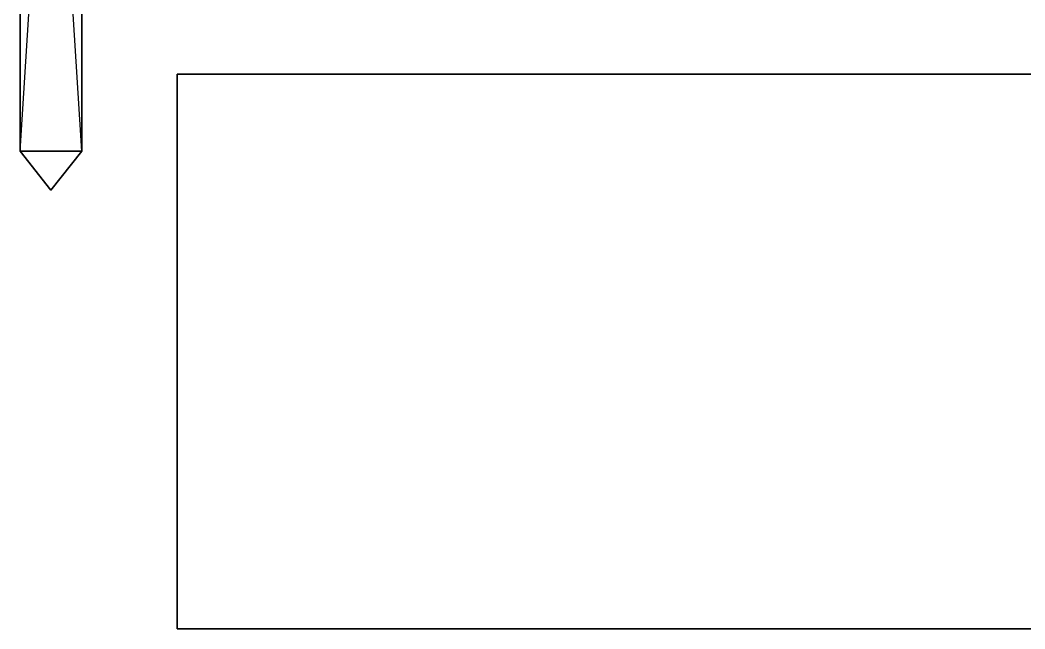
# Model space of a CAD drawing. Extents: x -3564 to 3564, y -219 to 258.
# Drawn here: x -2789.8 to -2469.1, y -218.9 to -24.5 of the extents above; entities that cross this region are included whole.
import ezdxf

# ---------------------------------------------------------------- set-up
doc = ezdxf.new("R2010")
doc.units = 0
doc.layers.add('UB3D', color=1, linetype='CONTINUOUS')

msp = doc.modelspace()

# ---------------------------------------------------------------- linework, layer by layer
at = {"layer": 'UB3D', "color": 254}
for points in [[(-2789.84252, -66.272953, 409.84252), (-2789.84252, -66.272953, 390.15748), (-2789.84252, 245.406811, 409.84252)], [(-2789.84252, -66.272953, 390.15748), (-2789.84252, 245.406811, 409.84252), (-2789.84252, 245.406811, 390.15748)], [(-2789.84252, -66.272953, 390.15748), (-2770.15748, -66.272953, 390.15748), (-2789.84252, 245.406811, 390.15748)], [(-2770.15748, -66.272953, 390.15748), (-2789.84252, 245.406811, 390.15748), (-2770.15748, 245.406811, 390.15748)], [(-2770.15748, -66.272953, 409.84252), (-2789.84252, -66.272953, 409.84252), (-2770.15748, 245.406811, 409.84252)], [(-2789.84252, -66.272953, 409.84252), (-2770.15748, 245.406811, 409.84252), (-2789.84252, 245.406811, 409.84252)], [(-2789.84252, -66.272953, 309.84252), (-2789.84252, -66.272953, 290.15748), (-2789.84252, 245.406811, 309.84252)], [(-2789.84252, -66.272953, 290.15748), (-2789.84252, 245.406811, 309.84252), (-2789.84252, 245.406811, 290.15748)], [(-2789.84252, -66.272953, 290.15748), (-2770.15748, -66.272953, 290.15748), (-2789.84252, 245.406811, 290.15748)], [(-2770.15748, -66.272953, 290.15748), (-2789.84252, 245.406811, 290.15748), (-2770.15748, 245.406811, 290.15748)], [(-2770.15748, -66.272953, 309.84252), (-2789.84252, -66.272953, 309.84252), (-2770.15748, 245.406811, 309.84252)], [(-2789.84252, -66.272953, 309.84252), (-2770.15748, 245.406811, 309.84252), (-2789.84252, 245.406811, 309.84252)], [(-2789.84252, -66.272953, 209.84252), (-2789.84252, -66.272953, 190.15748), (-2789.84252, 245.406811, 209.84252)], [(-2789.84252, -66.272953, 190.15748), (-2789.84252, 245.406811, 209.84252), (-2789.84252, 245.406811, 190.15748)], [(-2789.84252, -66.272953, 190.15748), (-2770.15748, -66.272953, 190.15748), (-2789.84252, 245.406811, 190.15748)], [(-2770.15748, -66.272953, 190.15748), (-2789.84252, 245.406811, 190.15748), (-2770.15748, 245.406811, 190.15748)], [(-2770.15748, -66.272953, 209.84252), (-2789.84252, -66.272953, 209.84252), (-2770.15748, 245.406811, 209.84252)], [(-2789.84252, -66.272953, 209.84252), (-2770.15748, 245.406811, 209.84252), (-2789.84252, 245.406811, 209.84252)], [(-2789.84252, -66.272953, 509.84252), (-2789.84252, -66.272953, 490.15748), (-2789.84252, 245.406811, 509.84252)], [(-2789.84252, -66.272953, 490.15748), (-2789.84252, 245.406811, 509.84252), (-2789.84252, 245.406811, 490.15748)], [(-2789.84252, -66.272953, 490.15748), (-2770.15748, -66.272953, 490.15748), (-2789.84252, 245.406811, 490.15748)], [(-2770.15748, -66.272953, 490.15748), (-2789.84252, 245.406811, 490.15748), (-2770.15748, 245.406811, 490.15748)], [(-2770.15748, -66.272953, 509.84252), (-2789.84252, -66.272953, 509.84252), (-2770.15748, 245.406811, 509.84252)], [(-2789.84252, -66.272953, 509.84252), (-2770.15748, 245.406811, 509.84252), (-2789.84252, 245.406811, 509.84252)], [(-2770.15748, -66.272953, 390.15748), (-2770.15748, -66.272953, 409.84252), (-2770.15748, 245.406811, 390.15748)], [(-2770.15748, -66.272953, 409.84252), (-2770.15748, 245.406811, 390.15748), (-2770.15748, 245.406811, 409.84252)], [(-2770.15748, -66.272953, 290.15748), (-2770.15748, -66.272953, 309.84252), (-2770.15748, 245.406811, 290.15748)], [(-2770.15748, -66.272953, 309.84252), (-2770.15748, 245.406811, 290.15748), (-2770.15748, 245.406811, 309.84252)], [(-2770.15748, -66.272953, 190.15748), (-2770.15748, -66.272953, 209.84252), (-2770.15748, 245.406811, 190.15748)], [(-2770.15748, -66.272953, 209.84252), (-2770.15748, 245.406811, 190.15748), (-2770.15748, 245.406811, 209.84252)], [(-2770.15748, -66.272953, 490.15748), (-2770.15748, -66.272953, 509.84252), (-2770.15748, 245.406811, 490.15748)], [(-2770.15748, -66.272953, 509.84252), (-2770.15748, 245.406811, 490.15748), (-2770.15748, 245.406811, 509.84252)], [(-2780, -78.740157, 400), (-2789.84252, -66.272953, 409.84252), (-2789.84252, -66.272953, 390.15748)], [(-2780, -78.740157, 400), (-2789.84252, -66.272953, 390.15748), (-2770.15748, -66.272953, 390.15748)], [(-2780, -78.740157, 400), (-2770.15748, -66.272953, 409.84252), (-2789.84252, -66.272953, 409.84252)], [(-2780, -78.740157, 300), (-2789.84252, -66.272953, 309.84252), (-2789.84252, -66.272953, 290.15748)], [(-2780, -78.740157, 300), (-2789.84252, -66.272953, 290.15748), (-2770.15748, -66.272953, 290.15748)], [(-2780, -78.740157, 300), (-2770.15748, -66.272953, 309.84252), (-2789.84252, -66.272953, 309.84252)], [(-2780, -78.740157, 200), (-2789.84252, -66.272953, 209.84252), (-2789.84252, -66.272953, 190.15748)], [(-2780, -78.740157, 200), (-2789.84252, -66.272953, 190.15748), (-2770.15748, -66.272953, 190.15748)], [(-2780, -78.740157, 200), (-2770.15748, -66.272953, 209.84252), (-2789.84252, -66.272953, 209.84252)], [(-2780, -78.740157, 500), (-2789.84252, -66.272953, 509.84252), (-2789.84252, -66.272953, 490.15748)], [(-2780, -78.740157, 500), (-2789.84252, -66.272953, 490.15748), (-2770.15748, -66.272953, 490.15748)], [(-2780, -78.740157, 500), (-2770.15748, -66.272953, 509.84252), (-2789.84252, -66.272953, 509.84252)], [(-2780, -78.740157, 400), (-2770.15748, -66.272953, 390.15748), (-2770.15748, -66.272953, 409.84252)], [(-2780, -78.740157, 300), (-2770.15748, -66.272953, 290.15748), (-2770.15748, -66.272953, 309.84252)], [(-2780, -78.740157, 200), (-2770.15748, -66.272953, 190.15748), (-2770.15748, -66.272953, 209.84252)], [(-2780, -78.740157, 500), (-2770.15748, -66.272953, 490.15748), (-2770.15748, -66.272953, 509.84252)]]:
    msp.add_3dface(points, dxfattribs=at)
at = {"layer": 'UB3D', "color": 27}
for points in [[(-1279.92126, -218.897638, -1539.76378), (-2739.76378, -218.897638, -1539.76378), (-2739.76378, -41.732283, -1539.76378), (-1279.92126, -41.732283, -1539.76378)], [(-2739.76378, -218.897638, -1539.76378), (-2739.76378, -218.897638, 1600), (-2739.76378, -41.732283, 1600), (-2739.76378, -41.732283, -1539.76378)], [(-2739.76378, -218.897638, 1600), (-1279.92126, -218.897638, 1600), (-1279.92126, -41.732283, 1600), (-2739.76378, -41.732283, 1600)], [(-1279.92126, -41.732283, 1600), (-2739.76378, -41.732283, 1600), (-2739.76378, -41.732283, -1539.76378)], [(-1279.92126, -41.732283, 1600), (-2739.76378, -41.732283, -1539.76378), (-1279.92126, -41.732283, -1539.76378)], [(-2739.76378, -218.897638, 1600), (-1279.92126, -218.897638, 1600), (-2002.319291, -218.897638, -1429.987008)], [(-2739.76378, -218.897638, 1600), (-2002.319291, -218.897638, -1429.987008), (-2017.680709, -218.897638, -1429.987008)], [(-2739.76378, -218.897638, 1600), (-2017.680709, -218.897638, -1429.987008), (-2031.872835, -218.897638, -1435.865591)], [(-2739.76378, -218.897638, 1600), (-2031.872835, -218.897638, -1435.865591), (-2042.735039, -218.897638, -1446.727717)], [(-2739.76378, -218.897638, 1600), (-2042.735039, -218.897638, -1446.727717), (-2048.613622, -218.897638, -1460.919843)], [(-2739.76378, -218.897638, 1600), (-2048.613622, -218.897638, -1460.919843), (-2048.613622, -218.897638, -1476.28126)], [(-2739.76378, -218.897638, 1600), (-2048.613622, -218.897638, -1476.28126), (-2739.76378, -218.897638, -1539.76378)], [(-1279.92126, -218.897638, -1539.76378), (-2739.76378, -218.897638, -1539.76378), (-2017.680709, -218.897638, -1507.214173)], [(-2739.76378, -218.897638, -1539.76378), (-2048.613622, -218.897638, -1476.28126), (-2042.735039, -218.897638, -1490.473386)], [(-2739.76378, -218.897638, -1539.76378), (-2042.735039, -218.897638, -1490.473386), (-2031.872835, -218.897638, -1501.335591)], [(-2739.76378, -218.897638, -1539.76378), (-2031.872835, -218.897638, -1501.335591), (-2017.680709, -218.897638, -1507.214173)]]:
    msp.add_3dface(points, dxfattribs=at)

doc.saveas('drawing.dxf')
